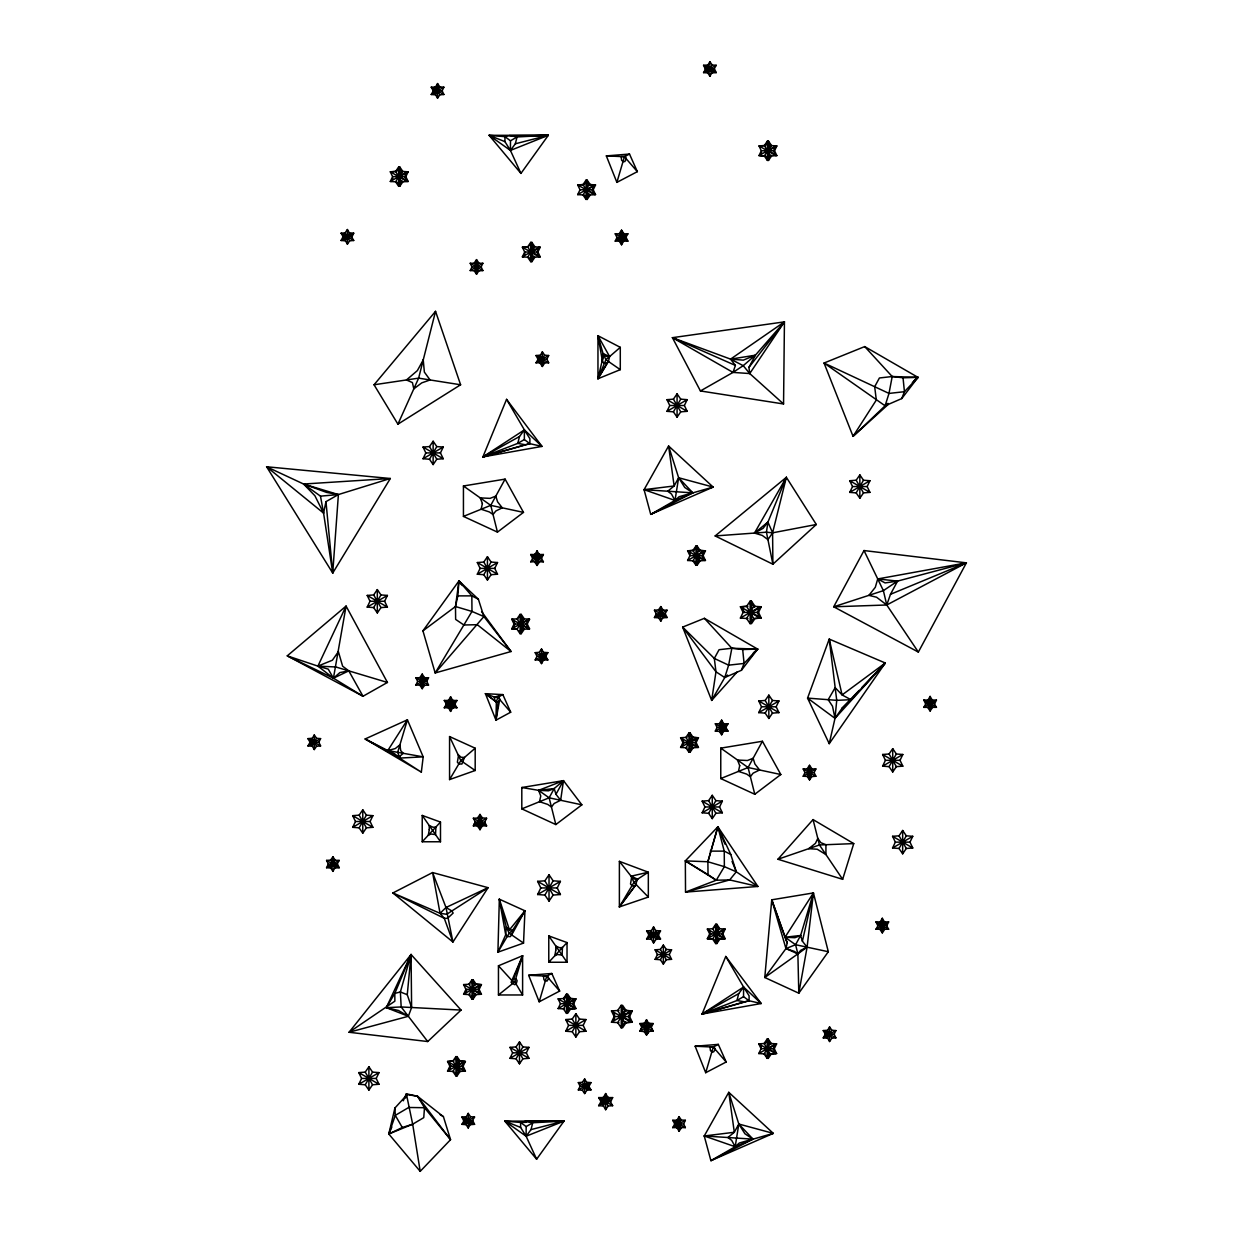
<?xml version="1.0" encoding="UTF-8"?>
<svg xmlns="http://www.w3.org/2000/svg" width="1233" height="1233" viewBox="0 0 1233 1233"><rect width="100%" height="100%" fill="white"/><g stroke="black" fill="none" stroke-linecap="round" stroke-linejoin="round"><path stroke-width="1.5" d="M515.332 143.799L548.3 135.322L517.043 136.955L515.332 143.799L510.431 150.426L504.929 141.641L504.929 136.663L509.599 135.599L548.3 135.322L510.431 150.426L489.131 135.322L504.929 136.663L510.477 140.793L510.431 150.426L520.942 173.421L548.3 135.322L489.131 135.322L520.942 173.421M519.494 436.528L482.889 456.919L517.768 443.387L519.494 436.528L524.395 429.901L529.882 438.686L529.882 443.68L482.889 456.919L524.395 429.901L541.996 446.408L529.882 443.68L524.349 439.549L524.395 429.901L506.563 399.353L482.889 456.919L541.996 446.408L506.563 399.353M531.022 1129.598L563.99 1121.121L532.733 1122.754L531.022 1129.598L526.121 1136.225L520.619 1127.44L520.619 1122.462L525.273 1121.398L563.99 1121.121L526.121 1136.225L504.806 1121.121L520.619 1122.462L526.167 1126.592L526.121 1136.225L536.632 1159.22L563.99 1121.121L504.806 1121.121L536.632 1159.22M738.69 993.644L702.086 1014.035L736.98 1000.502L738.69 993.644L743.591 987.016L749.094 995.802L749.094 1000.78L702.086 1014.035L743.591 987.016L761.193 1003.523L749.094 1000.78L743.545 996.649L743.591 987.016L725.759 956.454L702.086 1014.035L761.193 1003.523L725.759 956.454M783.556 403.977L784.435 321.859L672.432 337.672L700.421 390.953L783.556 403.977L749.726 373.553L743.222 365.662L730.568 359.127L672.432 337.672L733.003 372.412L749.726 373.553L784.435 321.859L730.568 359.127L735.392 365.43L733.003 372.412L700.421 390.953M499.689 699.481L495.974 720.18L496.36 702.101L497.778 697.277L502.833 694.595L510.693 712.212L495.974 720.18L485.432 693.686L502.833 694.595L494.479 697.123L485.432 693.686L496.36 702.101L498.147 702.163L499.904 699.358L498.594 696.845L494.479 697.123L494.972 700.853L496.36 702.101M499.334 899.181L497.916 952.184L523.532 943.091L524.95 910.802L499.334 899.181L505.715 934.799L507.195 936.51L510.246 936.648L511.68 934.922L524.95 910.802L509.445 929.867L506.285 927.031L499.334 899.181L509.445 929.867L512.836 930.006L524.95 910.802M332.725 573.052L338.397 494.556L390.337 478.496L332.725 573.052L266.605 466.768L390.337 478.496L303.595 484.03L266.605 466.768L323.585 513.128L332.725 573.052L325.974 501.646L338.397 494.556L303.595 484.03L314.908 495.758L323.585 513.128L325.974 501.646M481.594 611.63L511.048 651.517L477.294 624.699L463.87 624.992L455.64 619.398L455.486 606.528L457.844 595.878L458.953 580.943L478.389 599.238L483.891 616.562L511.048 651.517L435.172 672.971L422.934 630.834L458.953 580.943L471.838 595.878L478.389 599.238M608.439 361.485L607.006 363.211L603.954 363.072L602.475 361.361L603.045 353.594L597.959 335.715L620.291 347.336L620.291 369.653L597.959 378.747L597.959 335.715L609.595 356.568L608.439 361.485L597.959 378.747L603.584 354.765M787.209 942.891L771.75 899.813L764.784 977.507L798.814 993.197L828.314 951.722L813.426 892.923L771.75 899.813L785.96 948.593L797.874 953.88L807.091 947.175L813.426 892.923L785.036 937.234L787.209 942.891L785.96 948.593L764.784 977.507L797.874 953.88L800.633 950.366L807.091 947.175L802.39 941.18L800.618 935.477L813.426 892.923L802.39 941.18M411.606 1007.5L407.26 994.707L411.067 954.512L461.05 1010.074L427.728 1041.546L349.062 1032.268L411.067 954.512L411.606 1007.5L408.339 1016.285L349.062 1032.268L394.868 1001.165L394.807 993.397L411.067 954.512L400.371 991.964L401.172 1006.96L427.728 1041.546M421.347 772.151L423.181 756.862L407.414 719.81L365.153 738.968L421.347 772.151L387.809 750.558L365.153 738.968L399.893 758.064L423.181 756.862L387.809 750.558L407.414 719.81L397.642 752.392L399.893 758.064L400.355 755.767L403.268 753.378L400.725 750.635L399.893 744.855L395.284 748.554L387.809 750.558L394.622 753.81L399.893 758.064M495.974 720.18L498.147 702.163M422.934 630.834L455.486 606.528L458.953 580.943L462.344 585.552M560.645 800.279L555.96 794.283L563.481 780.643L554.187 788.565L538.59 790.338L540.763 795.979L539.515 801.697L547.745 804.409L551.428 806.968L554.187 803.454L560.645 800.279L563.481 780.643L521.806 787.517L521.806 808.863L555.836 824.569L581.868 804.825L563.481 780.643L538.59 790.338L521.806 787.517M786.361 477.31L767.943 522.083L766.433 532.194L772.891 564.205L816.308 524.503L786.361 477.31L715.155 535.939L772.891 564.205L772.598 532.826L786.361 477.31L754.488 533.072L762.302 535.43L767.943 539.653L772.598 532.826L816.308 524.503M458.491 755.613L457.366 762.21L458.846 763.921L461.897 764.059L464.502 757.432L461.111 757.278L457.936 754.457M631.62 877.357L630.51 883.969L631.99 885.679L635.041 885.803L637.631 879.175L648.327 872.209L648.327 897.069L619.382 906.918L619.382 861.343L648.327 872.209L631.08 876.201L619.382 861.343M807.091 947.175L798.814 993.197L797.874 953.88L795.578 944.709L785.036 937.234L771.75 899.813M704.367 618.319L731.847 648.25L728.641 665.157L724.742 677.534L711.657 700.406L682.65 627.104L704.367 618.319L757.648 649.113L741.403 670.305L724.742 677.534L715.972 671.785L682.65 627.104L714.323 658.453L728.641 665.157L744.085 663.446L757.648 649.113L731.847 648.25L719.055 649.714L714.323 658.453L715.972 671.785L711.657 700.406L737.211 671.908M864.718 346.581L892.199 376.527L888.993 393.419L885.094 405.796L853.051 436.343L824.045 363.026L864.718 346.581L917.999 377.375L901.755 398.567L885.094 405.796L824.045 363.026L888.993 393.419L904.436 391.709L917.999 377.375L892.199 376.527L879.406 377.976L874.675 386.73L876.324 400.047L853.051 436.343L888.361 404.301M333.434 678.196L346.072 606.081L287.258 655.848L362.995 696.26L387.439 682.45L346.072 606.081L317.898 666.128L333.434 678.196L362.995 696.26L348.785 670.86L342.62 666.19L338.397 651.671L332.386 660.225L317.898 666.128L287.258 655.848L333.434 678.196L348.785 670.86L339.892 672.586L333.434 678.196L328.225 669.118L317.898 666.128L335.823 666.976L387.439 682.45M716.265 880.223L685.332 860.881L707.881 861.759L717.868 826.804L724.233 851.124L724.372 866.66L716.265 880.223L708.035 874.644L707.881 861.759L717.868 826.804L757.91 886.465L685.533 892.091L685.332 860.881L717.868 826.804L730.784 854.484L736.301 871.793L757.91 886.465L729.689 879.93L716.265 880.223L685.533 892.091L729.689 879.93L736.301 871.793L732.048 861.42M829.223 743.684L835.003 718.346L836.729 700.344L829.223 639.079L885.294 663L829.223 743.684L807.569 698.109L829.223 639.079L842.093 694.934L850.94 699.697L885.294 663L842.093 694.934L835.173 687.644L828.191 699.697L832.506 706.201L835.003 718.346L885.294 663L861.728 687.675M403.283 1100.792L406.335 1093.81L417.509 1096.245L424.491 1107.712L423.751 1117.637L412.685 1124.203L388.796 1134.006L394.914 1108.02L407.167 1094.58L417.509 1096.245L443.418 1116.666L450.554 1139.677L420.206 1171.35L388.796 1134.006L395.284 1115.372L394.914 1108.02M511.68 934.922L512.836 930.006L509.167 933.181L497.916 952.184L505.715 934.799L506.285 927.031L509.167 933.181L523.532 943.091M435.542 311.317L418.634 378.146L397.92 424.167L374.046 384.773L435.542 311.317L460.603 384.773L397.92 424.167M498.456 965.793L512.096 980.728L513.606 978.802L516.149 978.894L517.105 980.728L516.149 984.134L514.623 984.689L511.079 982.377L522.607 955.714L514.778 981.838L498.456 994.969L498.456 965.793L522.607 955.714L522.607 994.969L498.456 994.969M616.885 182.376L624.437 156.714L629.493 154.048L637.353 171.649L616.885 182.376L606.343 155.897L629.493 154.048M539.191 1001.797L546.743 976.135L551.798 973.469L559.659 991.07L539.191 1001.797L528.649 975.303L551.798 973.469M705.708 1072.71L713.26 1047.064L718.3 1044.382L726.175 1061.998L705.708 1072.71L695.15 1046.231L718.3 1044.382M842.648 879.329L853.745 843.603L813.056 819.591L777.931 859.247L842.648 879.329L819.452 844.975L813.056 819.591M864.009 550.55L883.383 590.638L886.758 604.987L876.571 597.234L868.895 595.354L875.307 587.293L877.726 578.94L897.578 581.097L883.383 590.638L833.708 606.79L886.758 604.987L966.395 562.849L897.578 581.097L890.473 594.306L886.758 604.987L918.354 652.072L966.395 562.849L864.009 550.55L833.708 606.79L918.354 652.072M513.606 978.802L522.607 955.714M741.403 670.305L744.085 663.446L742.682 649.529L731.847 648.25M901.755 398.567L904.436 391.709L903.034 377.791L892.199 376.527M406.335 1093.81L412.685 1124.203L402.282 1127.486L388.796 1134.006L391.847 1127.008M407.26 994.707L400.371 991.964L394.807 993.397L386.299 1007.654L398.506 1010.505L408.339 1016.285L386.299 1007.654L411.067 954.512M388.796 1134.006L390.383 1130.569M405.565 1098.017L407.167 1094.58M342.82 236.844L351.975 236.844L353.732 233.191L349.694 232.867L345.117 240.805L341.079 240.497L345.117 232.867L347.398 229.523L353.732 240.497L349.694 240.805L347.398 244.149L341.079 233.191L345.117 232.867L349.694 240.805M431.226 94.509L437.561 83.551L439.842 86.88L443.88 87.204L442.138 90.857L443.88 94.509L439.842 94.818L437.561 98.162L431.226 87.204L439.842 86.88L435.264 94.818L431.226 94.509L443.88 87.204M395.654 171.387L401.711 181.883L408.138 181.482L405.827 176.643L408.138 171.803L401.711 171.387L395.654 181.883L398.691 186.322L402.251 180.958L402.79 181.883L399.769 186.322L396.733 181.883L390.306 181.482L392.618 176.643L390.306 171.803L395.654 171.387L398.691 166.964L402.251 172.312M391.385 181.482L392.926 178.246M470.22 270.582L471.977 266.929L470.22 263.276L482.874 263.276L481.132 266.929L482.874 270.582L478.836 270.89L470.22 270.582L482.874 263.276M423.042 458.738L425.832 452.912L423.042 447.07L429.485 446.577L433.137 441.244L436.79 446.577L443.233 447.07L440.443 452.912L443.233 458.738L436.79 459.231L433.137 464.579L429.485 459.231L423.042 458.738L443.233 447.07M534.875 257.265L531.839 261.704L528.803 257.265L522.376 256.865L524.688 252.025L522.376 247.186L527.724 246.77L530.76 242.346L534.336 247.694L531.839 252.025L540.224 256.865L537.896 252.025L540.224 247.186L533.797 246.77L527.724 257.265L530.76 261.704L534.336 256.341M523.455 256.865L524.996 253.628M367.218 607.098L370.008 601.257L367.218 595.431L373.661 594.938L377.313 589.605L380.966 594.938L387.409 595.431L384.619 601.257L387.409 607.098L380.966 607.592L377.313 612.924L373.661 607.592L367.218 607.098L387.409 595.431M316.557 738.305L311.98 746.227L307.942 745.919L314.276 734.96L316.557 738.305L320.595 738.613L318.854 742.266L320.595 745.919L316.557 746.227L314.276 749.572L307.942 738.613L311.98 738.305L316.557 746.227M577.691 184.95L594.46 194.614L592.148 189.774L594.46 184.95L589.112 184.534L583.039 195.03L586.076 199.453L589.651 194.105L590.191 195.03L587.155 199.453L584.118 195.03L577.691 194.614L580.019 189.774L577.691 184.95L583.039 184.534L586.076 180.11L589.651 185.459L590.191 184.534L587.155 180.11L584.118 184.534L578.77 184.95M583.039 184.534L589.112 195.03L595.539 194.614L593.212 189.774L595.539 184.95L590.191 184.534M536.016 362.826L542.35 351.867L544.632 355.196L548.67 355.52L546.928 359.173L548.67 362.826L536.016 362.826L548.67 355.52M615.236 241.129L616.978 237.476L615.236 233.823L627.89 233.823L621.555 244.781L616.978 237.476L626.148 237.476L627.89 241.129L615.236 241.129L627.89 233.823M712.196 64.995L707.603 72.917L703.565 72.608L709.9 61.65L712.196 64.995L716.234 65.303L709.9 76.261L705.322 68.956L703.565 65.303L707.603 64.995L712.196 72.917L716.234 72.608L714.477 68.956L705.322 68.956M326.575 867.724L328.317 864.071L326.575 860.418L330.614 860.11L339.229 860.418L332.91 871.377L328.317 864.071L337.488 864.071L339.229 867.724L335.191 868.032L330.614 860.11L332.91 856.765L335.191 860.11L330.614 868.032L326.575 867.724L339.229 860.418M415.891 685.039L417.633 681.387L415.891 677.734L428.545 677.734L426.803 681.387L428.545 685.039L424.506 685.348L415.891 685.039L428.545 677.734M352.684 827.328L355.474 821.502L352.684 815.66L359.127 815.167L362.779 809.834L366.432 815.167L372.89 815.66L370.1 821.502L372.89 827.328L366.432 827.821L362.779 833.154L359.127 827.821L352.684 827.328L372.89 815.66M477.325 574.208L480.115 568.382L477.325 562.541L483.783 562.048L487.436 556.715L491.088 562.048L497.531 562.541L494.741 568.382L497.531 574.208L491.088 574.701L487.436 580.049L483.783 574.701L477.325 574.208L497.531 562.541M444.281 707.773L450.615 696.815L456.95 707.773L444.281 707.773L456.95 700.467L444.281 700.467L450.615 711.426L456.95 700.467M530.729 561.816L537.064 550.858L543.399 561.816L530.729 561.816L543.399 554.511L530.729 554.511L532.486 558.164L541.641 558.164L543.399 554.511M523.686 628.352L520.11 633.716L517.074 629.292L511.726 628.876L514.038 624.037L511.726 619.197L518.153 618.781M527.246 624.037L529.574 619.197L523.146 618.781L520.11 614.358L517.074 618.781L523.146 629.292L529.574 628.876L527.246 624.037L521.189 624.037L524.225 629.292L521.189 633.716L519.17 630.757M765.446 156.036L768.483 160.46L771.504 156.036L770.964 155.096L767.404 160.46L764.368 156.036L759.019 155.62L761.331 150.78L759.019 145.941L764.368 145.525L767.404 141.101L770.964 146.465M761.64 152.399L760.098 155.62L763.659 155.897M764.368 145.525L770.425 156.036L776.852 155.62L774.54 150.78L776.852 145.941L770.425 145.525L764.368 156.036M535.199 659.948L536.956 656.295L535.199 652.642L539.237 652.334L541.534 648.99L547.853 659.948L535.199 659.948L547.853 652.642L543.815 652.334L539.237 660.256L541.534 663.601L547.853 652.642M666.976 411.329L669.766 405.503L666.976 399.662L673.418 399.168L677.071 393.836L680.739 399.168L687.182 399.662L684.392 405.503L687.182 411.329L680.739 411.822L677.071 417.155L673.418 411.822L666.976 411.329L687.182 399.662M475.244 822.057L473.41 825.879L486.634 825.879L484.754 822.072L486.634 818.25L482.35 817.926L477.572 826.218L480.022 829.701M358.803 1084.269L361.593 1078.443L358.803 1072.602L365.245 1072.109L368.898 1066.776L372.551 1072.109L379.009 1072.602L376.204 1078.443L379.009 1084.269L372.551 1084.763L368.898 1090.095L365.245 1084.763L358.803 1084.269L379.009 1072.602M470.035 994.677L463.608 994.26L465.92 989.421L463.608 984.581L470.035 984.165M464.687 994.26L466.999 989.421M654.446 617.533L656.203 613.88L654.446 610.227L658.484 609.919L667.099 610.227L660.78 621.201L656.203 613.88L665.358 613.88L667.099 617.533L663.061 617.856L658.484 609.919L660.78 606.574L663.061 609.919L658.484 617.856L654.446 617.533L667.099 610.227M471.037 982.686L473.056 979.742L476.092 984.165L481.44 984.581L479.128 989.421L481.44 994.26L475.013 994.677L468.956 984.165L471.992 979.742L475.013 984.165L480.361 984.581L478.05 989.421L480.361 994.26L463.608 984.581M687.613 550.797L704.367 560.476L702.055 555.636L704.367 550.797L699.019 550.396L692.961 560.892L695.998 565.315L699.019 560.892L705.446 560.476L703.134 555.636L705.446 550.797L697.077 555.636L700.097 560.892L697.077 565.315L694.04 560.892L687.613 560.476L689.925 555.636L687.613 550.797L692.961 550.396L695.998 545.957L699.558 551.321L700.097 550.396L697.077 545.957L694.04 550.396L688.692 550.797L690.233 554.033M453.991 1071.508L447.564 1071.092L449.875 1066.252L447.564 1061.428L452.912 1061.012L455.948 1056.589L459.524 1061.937M448.642 1071.092L450.954 1066.252L448.642 1061.428L453.991 1061.012M537.634 894.526L540.778 887.945L537.634 881.364L544.894 880.809L549.024 874.783L553.139 880.809L560.414 881.364L557.27 887.945L560.414 894.526L553.139 895.081L549.024 901.092L544.894 895.081L537.634 894.526L560.414 881.364M459.524 1070.583L455.948 1075.931L452.912 1071.508L458.984 1061.012L464.332 1061.428L462.005 1066.252L464.332 1071.092L447.564 1061.428M452.912 1061.012L458.984 1071.508L465.411 1071.092L463.084 1066.252L465.411 1061.428L460.063 1061.012L457.027 1056.589L455.008 1059.532M470.528 1116.713L465.951 1124.65L461.913 1124.342L468.232 1113.368L470.528 1116.713L474.566 1117.036L468.232 1127.995L463.654 1120.689L461.913 1117.036L465.951 1116.713L470.528 1124.65L474.566 1124.342L472.809 1120.689L463.654 1120.689M509.984 1058.33L512.604 1052.843L509.984 1047.372L516.041 1046.894L519.478 1041.885L522.915 1046.894L528.972 1047.372L526.352 1052.843L528.972 1058.33L522.915 1058.793L519.478 1063.817L516.041 1058.793L509.984 1058.33L528.972 1047.372M747.892 618.55L740.386 618.057L743.098 612.416L740.386 606.759L746.643 606.282L750.173 601.103L754.349 607.36L754.981 606.282L751.436 601.103L749.664 603.692M687.028 747.845L680.601 747.429L682.928 742.59L680.601 737.75L687.028 737.334M681.679 747.429L684.007 742.59L681.679 737.75M564.56 1008.979L558.133 1008.563L560.445 1003.724L558.133 998.884L564.56 998.468L566.579 995.524M688.045 735.87L690.064 732.911L693.1 737.334L698.448 737.75L696.136 742.59L698.448 747.429L692.021 747.845L685.964 737.334L688.985 732.911L692.021 737.334L697.369 737.75L695.058 742.59L697.369 747.429L680.601 737.75M751.436 601.103L751.436 623.713L754.981 618.55L761.223 618.057L758.526 612.416L761.223 606.759L753.717 606.282L746.643 618.55L750.173 623.713L753.717 618.55L759.975 618.057L757.262 612.416L759.975 606.759L740.386 618.057M574.902 998.884L572.574 1003.724L574.902 1008.563L569.538 1008.979L566.517 1013.403L563.481 1008.979L569.538 998.468L574.902 998.884L558.133 1008.563M573.653 1003.724L575.965 998.884L570.617 998.468L567.596 994.045L567.596 1013.403L570.617 1008.979L575.965 1008.563L573.653 1003.724L560.445 1003.724M565.762 1031.22L568.552 1025.378L565.762 1019.552L572.22 1019.059L575.873 1013.726L579.525 1019.059L585.968 1019.552L583.178 1025.378L585.968 1031.22L579.525 1031.713L575.873 1037.045L572.22 1031.713L565.762 1031.22L585.968 1019.552M715.325 731.107L717.067 727.455L715.325 723.802L727.979 723.802L721.644 734.776L719.363 731.431L715.325 731.107L727.979 723.802M849.737 492.383L852.527 486.557L849.737 480.731L856.18 480.223L859.848 474.89L863.501 480.223L869.943 480.731L867.153 486.557L869.943 492.383L863.501 492.892L859.848 498.224L856.18 492.892L849.737 492.383L869.943 480.731M702.147 812.794L704.952 806.968L702.147 801.142L708.605 800.633L712.258 795.3L715.911 800.633L722.353 801.142L719.563 806.968L722.353 812.794L715.911 813.302L712.258 818.635L708.605 813.302L702.147 812.794L722.353 801.142M646.616 938.976L653.567 926.908L660.534 938.976L656.095 939.315L653.567 942.983L646.616 930.93L651.055 930.591L656.095 939.315L660.534 930.93L656.095 930.591L651.055 939.315L646.616 938.976L660.534 930.93M758.742 712.628L761.532 706.786L758.742 700.961L765.184 700.467L768.837 695.119L772.49 700.467L778.948 700.961L776.158 706.786L778.948 712.628L772.49 713.121L768.837 718.454L765.184 713.121L758.742 712.628L778.948 700.961M578.323 1089.91L580.08 1086.258L578.323 1082.605L582.361 1082.297L584.658 1078.952L590.977 1089.91L586.939 1090.234L584.658 1093.563L582.361 1090.234L578.323 1089.91L590.977 1082.605L586.939 1082.297L582.361 1090.234M618.966 1022.696L611.46 1022.219L614.173 1016.562L611.46 1010.921L618.966 1010.428M612.724 1022.219L614.758 1017.98M582.361 1082.297L586.939 1090.234L590.977 1082.605M655.108 959.336L657.389 954.573L655.108 949.826L660.364 949.425L663.339 945.079L666.313 949.425L671.569 949.826L669.303 954.573L671.569 959.336L666.313 959.736L663.339 964.083L660.364 959.736L655.108 959.336L671.569 949.826M626.056 1022.696L632.298 1022.219L622.511 1016.562L622.511 1005.265L626.056 1010.428L625.424 1011.522L624.792 1010.428L631.049 1010.921L628.337 1016.562L631.049 1022.219L624.792 1022.696L621.247 1027.875L617.718 1022.696L624.792 1010.428L621.247 1005.265L617.718 1010.428L624.792 1022.696L625.424 1021.618L626.056 1022.696L622.511 1027.875L622.511 1018.458M632.298 1022.219L629.601 1016.562L632.298 1010.921L626.056 1010.428M608.193 1097.247L603.122 1106.016L598.652 1105.677L605.665 1093.548L612.662 1105.677L608.193 1106.016L605.665 1109.715L598.652 1097.586L612.662 1097.586L610.736 1101.639L600.594 1101.639M644.165 1031.528L639.881 1031.204L646.554 1019.737L653.166 1031.189L644.104 1031.528L648.882 1023.236L653.166 1023.56L651.271 1027.382L653.105 1031.204L639.881 1023.56L644.165 1023.236M639.942 1031.189L641.761 1027.382L639.881 1023.56M719.286 938.236L715.726 943.599L712.689 939.161L707.341 938.76L709.653 933.92L707.341 929.081L713.768 928.665M709.191 930.684L710.732 933.92L708.42 938.76L713.768 939.161L716.805 943.599L719.825 939.161L725.174 938.76L722.862 933.92L725.174 929.081L718.747 928.665L715.726 924.241L712.689 928.665L718.747 939.161L724.095 938.76L721.783 933.92L724.095 929.081L707.341 938.76M803.207 776.251L804.964 772.598L803.207 768.945L815.876 768.945L814.119 772.598L815.876 776.251L811.838 776.574L803.207 776.251L815.876 768.945M672.709 1127.609L679.044 1116.651L681.325 1119.98L685.363 1120.304L683.621 1123.957L685.363 1127.609L672.709 1127.609L685.363 1120.304M882.628 766.155L885.417 760.314L882.628 754.488L889.07 753.995L892.723 748.662L896.376 753.995L902.818 754.488L900.028 760.314L902.818 766.155L896.376 766.649L892.723 771.981L889.07 766.649L882.628 766.155L902.818 754.488M923.794 707.357L930.114 696.398L936.448 707.357L923.794 707.357L936.448 700.051L923.794 700.051L925.536 703.704L934.691 703.704L936.448 700.051M765.2 1053.968L758.773 1053.552L761.085 1048.713L758.773 1043.873L765.2 1043.457M766.217 1055.448L768.236 1058.392L771.272 1053.968L776.62 1053.552L774.293 1048.713L776.62 1043.873L770.193 1043.457L767.157 1039.034L764.121 1043.457L770.193 1053.968L775.542 1053.552L773.214 1048.713L775.542 1043.873L758.773 1053.552M892.569 847.98L895.358 842.139L892.569 836.313L899.011 835.82L902.664 830.472L906.317 835.82L912.759 836.313L909.969 842.139L912.759 847.98L906.317 848.474L902.664 853.806L899.011 848.474L892.569 847.98L912.759 836.313M831.859 1030.264L827.281 1038.201L823.243 1037.878L829.578 1026.919L831.859 1030.264L835.897 1030.572L834.155 1034.225L835.897 1037.878L831.859 1038.201L829.578 1041.531L823.243 1030.572L827.281 1030.264L831.859 1038.201M875.969 929.22L882.304 918.261L888.639 929.22L875.969 929.22L888.639 921.914L875.969 921.914L877.726 925.567L886.881 925.567L888.639 921.914M748.924 367.388L755.367 355.212L784.435 321.859L748.924 367.388L749.726 373.553M463.438 516.411L490.749 505.36L505.098 479.113L523.486 512.373L497.454 532.117L463.438 516.411L463.438 485.987L505.098 479.113M521.806 808.863L549.132 797.813L554.187 788.565L555.96 794.283M720.766 778.562L748.077 767.512L762.426 741.264L780.813 774.524L754.781 794.268L720.766 778.562L720.766 748.138L762.426 741.264M797.874 953.88L794.175 951.321L785.96 948.593L795.578 944.709L800.618 935.477L785.036 937.234L794.9 937.712L800.618 935.477M644.073 489.671L668.594 446.007L713.152 487.081L650.731 514.377L644.073 489.671L674.143 485.972L678.643 477.741L668.594 446.007L674.143 485.972L667.747 491.227L671.507 494.048L674.99 500.428L692.838 492.861L713.152 487.081L678.643 477.741L674.99 500.428L650.731 514.377L692.838 492.861L678.643 477.741L684.747 487.467L692.838 492.861L644.073 489.671L674.99 500.428L679.09 496.745L692.514 492.846M704.243 1135.978L728.765 1092.315L773.322 1133.374L710.902 1160.669L704.243 1135.978L734.313 1132.264L738.814 1124.034L728.765 1092.315L734.313 1132.264L727.917 1137.52L731.678 1140.34L735.176 1146.721L753.009 1139.153L773.322 1133.374L738.814 1124.034L735.176 1146.721L710.902 1160.669L753.009 1139.153L738.814 1124.034L744.917 1133.759L753.009 1139.153L704.243 1135.978L735.176 1146.721L739.261 1143.037L752.685 1139.138M408.138 181.482L399.769 176.643L402.79 171.387L399.769 166.964L396.733 171.387L391.385 171.803M429.485 459.231L436.79 446.577M373.661 607.592L380.966 594.938M540.054 363.134L536.016 355.52L540.054 355.196L544.632 363.134L542.35 366.478L540.054 363.134L544.632 355.196M619.274 241.437L623.852 233.515L621.555 230.17L619.274 233.515L623.852 241.437M424.506 677.426L419.929 685.348L422.225 688.692L424.506 685.348L419.929 677.426L422.225 674.081L426.803 681.387L417.633 681.387M483.783 574.701L491.088 562.048M359.127 827.821L366.432 815.167M776.852 155.62L768.483 150.78L771.504 145.525L768.483 141.101L765.446 145.525L760.098 145.941M448.319 708.081L452.896 700.159M539.36 554.203L534.768 562.125L537.064 565.469L539.36 562.125L534.768 554.203M517.074 629.292L523.146 618.781L523.686 619.721M529.574 628.876L521.189 624.037L524.225 618.781L521.189 614.358L519.17 617.301M673.418 411.822L680.739 399.168M477.572 826.218L473.349 818.25L482.411 817.926L479.961 814.427L479.961 829.701L484.816 822.057L475.183 822.072L473.349 825.894L486.573 818.25M365.245 1084.763L372.551 1072.109M699.558 559.967L699.019 560.892L692.961 550.396M475.553 993.736L471.992 999.1L468.956 994.677L475.013 984.165L475.553 985.105M544.894 895.081L553.139 880.809M460.063 1061.012L457.027 1066.252L460.063 1071.508L457.027 1075.931L455.008 1072.987M693.1 737.334L690.064 742.59L693.1 747.845L690.064 752.269L688.045 749.325M692.561 746.905L688.985 752.269L685.964 747.845L692.021 737.334L692.561 738.274M516.041 1058.793L522.915 1046.894M856.18 492.892L863.501 480.223M723.941 723.494L719.363 731.431L727.979 731.107L721.644 720.149L719.363 723.494L723.941 731.431M568.428 1002.29L570.617 998.468M572.22 1031.713L579.525 1019.059M765.184 713.121L772.49 700.467M708.605 813.302L715.911 800.633M624.699 1012.786L622.511 1016.562L632.298 1010.921M660.364 959.736L666.313 949.425M712.689 939.161L718.747 928.665L719.286 929.59M725.174 938.76L716.805 933.92L718.454 931.038M676.747 1127.918L681.325 1119.98L672.709 1120.304L679.044 1131.262L681.325 1127.918L676.747 1119.98M889.07 766.649L896.376 753.995M932.41 699.743L927.832 707.68L930.114 711.009L932.41 707.68L927.832 699.743M899.011 848.474L906.317 835.82M884.6 921.606L880.008 929.528L882.304 932.872L884.6 929.528L880.008 921.606M607.006 363.211L597.959 378.747L605.927 359.743L620.291 347.336M449.567 779.595L460.818 760.607L475.183 748.2L449.567 736.563L449.567 779.595L475.183 770.502L475.183 748.2M636.475 884.092L619.382 906.918L633.962 882.35L637.631 879.175L631.08 876.201L633.962 882.35L648.327 897.069M476.554 259.624L474.258 262.953L478.836 270.89L476.554 274.235L474.258 270.89L478.836 262.953L476.554 259.624L476.554 274.235M529.82 245.29L531.839 242.346L534.875 246.77M480.022 814.427L477.572 817.926L482.35 826.218M471.037 996.141L473.056 999.1L476.092 994.677M570.078 999.408L566.517 994.045L563.481 998.468L569.538 1008.979L570.078 1008.039L570.617 1008.979M809.542 765.292L807.245 768.637L811.838 776.574L809.542 779.903L807.245 776.574L811.838 768.637L809.542 765.292L809.542 779.903M714.77 927.185L716.805 924.241L719.825 928.665M641.699 1027.382L651.271 1027.382L648.882 1023.236L644.104 1023.236L648.882 1031.528L646.493 1035.026L644.104 1031.528M648.943 1031.528L646.554 1035.011L646.493 1019.753M766.217 1041.977L768.236 1039.034L771.272 1043.457M770.733 1044.397L770.193 1043.457L764.121 1053.968L767.157 1058.392L770.193 1053.968M842.093 708.235L835.003 718.346L807.569 698.109L836.729 700.344L850.94 699.697L842.093 708.235L859.108 690.418M619.382 906.918L635.041 885.803M767.943 522.083L763.088 528.356L754.488 533.072L767.943 522.083L772.598 532.826L766.433 532.194L715.155 535.939M748.708 659.085L757.648 649.113L742.682 649.529M422.225 841.769L440.489 822.072L422.225 815.429L422.225 841.769L440.489 841.769L440.489 822.072M548.777 962.249L567.026 942.567L548.777 935.909L548.777 962.249L567.026 962.249L567.026 942.567M440.058 913.314L445.992 907.503L488.083 887.683L432.583 872.563L392.895 892.954L452.943 942.027L488.083 887.683L446.7 914.285L440.058 913.314L392.895 892.954L444.281 918.308L447.594 918.308L453.143 913.083L451.894 910.94L445.992 907.503L432.583 872.563L440.058 913.314L444.281 918.308L452.943 942.027L445.992 907.503M912.358 382.507L917.999 377.375L903.034 377.791M755.367 355.212L743.283 360.144L730.568 359.127L755.367 355.212L743.222 365.662L733.003 372.412M885.094 405.796L887.945 403.33M913.715 381.089L917.999 377.375M724.742 677.534L727.593 675.067M753.363 652.827L757.648 649.113M510.477 140.793L517.043 136.955L509.599 135.599M524.349 439.549L517.768 443.387L525.227 444.728L529.882 443.68M743.545 996.649L736.98 1000.502L744.424 1001.843L749.094 1000.78M526.167 1126.592L532.733 1122.754L525.273 1121.398M390.306 181.482L407.06 171.803L404.748 176.643L407.06 181.482L390.306 171.803M399.769 176.643L408.138 171.803M341.079 240.497L353.732 233.191M703.565 72.608L716.234 65.303M577.691 194.614L594.46 184.95M595.539 184.95L587.155 189.774L595.539 194.614M522.376 256.865L539.145 247.186L536.817 252.025L539.145 256.865L522.376 247.186M531.839 252.025L540.224 247.186M759.019 155.62L775.773 145.941L773.461 150.78L775.773 155.62L759.019 145.941M768.483 150.78L776.852 145.941M307.942 745.919L320.595 738.613M511.726 628.876L528.495 619.197L526.167 624.037L528.495 628.876L511.726 619.197M521.189 624.037L529.574 619.197M687.613 560.476L704.367 550.797M761.223 606.759L751.436 612.416L761.223 618.057M680.601 747.429L697.369 737.75M698.448 737.75L690.064 742.59L698.448 747.429M463.608 994.26L480.361 984.581M481.44 994.26L473.056 989.421L481.44 984.581M447.564 1071.092L464.332 1061.428M465.411 1061.428L457.027 1066.252L465.411 1071.092M575.965 998.884L567.596 1003.724L575.965 1008.563M716.805 933.92L725.174 929.081M611.46 1022.219L631.049 1010.921M461.913 1124.342L474.566 1117.036M639.881 1031.204L653.105 1023.56M598.652 1105.677L612.662 1097.586M776.62 1043.873L768.236 1048.713L776.62 1053.552M823.243 1037.878L835.897 1030.572M890.473 594.306L966.395 562.849L877.726 578.94L885.078 582.916L897.578 581.097M554.187 788.565L548.454 790.815L538.59 790.338L549.132 797.813L581.868 804.825M777.931 859.247L819.452 844.975L853.745 843.603M482.889 456.919L525.227 444.728M702.086 1014.035L744.424 1001.843M374.046 384.773L418.634 378.146L460.603 384.773M320.472 496.144L338.397 494.556L326.575 492.399L303.595 484.03L320.472 496.144L323.585 513.128M523.455 247.186L528.803 246.77M540.224 256.865L533.797 257.265L527.724 246.77M741.649 606.759L747.892 606.282M386.299 1007.654L401.172 1006.96L461.05 1010.074M518.137 136.246L548.3 135.322M520.619 1122.462L526.275 1122.292M554.557 1121.414L563.99 1121.121M432.983 90.857L442.138 90.857M761.331 150.78L774.54 150.78M392.618 176.643L405.827 176.643M580.019 189.774L593.212 189.774M524.688 252.025L537.896 252.025M471.977 266.929L481.132 266.929M537.758 359.173L546.928 359.173M669.766 405.503L684.392 405.503M425.832 452.912L440.443 452.912M852.527 486.557L867.153 486.557M689.925 555.636L703.134 555.636M480.115 568.382L494.741 568.382M457.844 595.878L471.838 595.878L471.977 611.429L435.172 672.971L483.891 616.562L471.977 611.429L455.486 606.528M370.008 601.257L384.619 601.257M743.098 612.416L758.526 612.416M514.038 624.037L520.11 624.037M536.956 656.295L546.111 656.295M446.038 704.12L455.193 704.12M761.532 706.786L776.158 706.786M717.067 727.455L720.118 727.455M721.644 727.455L726.222 727.455M309.683 742.266L318.854 742.266M682.928 742.59L696.136 742.59M885.417 760.314L900.028 760.314M804.964 772.598L814.119 772.598M704.952 806.968L719.563 806.968M355.474 821.502L370.1 821.502M895.358 842.139L909.969 842.139M710.239 851.124L724.233 851.124L730.784 854.484M540.778 887.945L557.27 887.945M709.653 933.92L722.862 933.92M648.543 934.953L658.607 934.953M657.389 954.573L669.303 954.573M465.92 989.421L479.128 989.421M614.173 1016.562L629.601 1016.562M568.552 1025.378L583.178 1025.378M825 1034.225L834.155 1034.225M761.085 1048.713L774.293 1048.713M512.604 1052.843L526.352 1052.843M449.875 1066.252L463.084 1066.252M361.593 1078.443L376.204 1078.443M580.08 1086.258L583.132 1086.258M584.658 1086.258L589.235 1086.258M674.466 1123.957L683.621 1123.957M606.343 155.897L624.437 156.714L637.353 171.649M494.479 697.123L497.778 697.277L510.693 712.212M637.631 879.175L634.24 879.021L631.08 876.201M528.649 975.303L546.743 976.135L559.659 991.07M695.15 1046.231L713.26 1047.064L726.175 1061.998M700.097 550.396L705.446 550.797M516.365 629.154L512.805 628.876L515.117 624.037L512.805 619.197M463.438 485.987L490.749 505.36L523.486 512.373M720.766 748.138L748.077 767.512L780.813 774.524M795.578 944.709L828.314 951.722M707.881 861.759L724.372 866.66L736.301 871.793M489.131 135.322L504.929 141.641M504.806 1121.121L520.619 1127.44M512.096 980.728L514.778 981.838L522.607 994.969M672.432 337.672L735.392 365.43M603.045 353.594L609.595 356.568L606.204 356.429L603.045 353.594L605.927 359.743L620.291 369.653M703.565 65.303L716.234 72.608M431.226 87.204L443.88 94.509M615.236 233.823L627.89 241.129M849.737 480.731L869.943 492.383M470.22 263.276L482.874 270.582M666.976 399.662L687.182 411.329M341.079 233.191L353.732 240.497M536.016 355.52L548.67 362.826M697.077 555.636L705.446 560.476M923.794 700.051L936.448 707.357M740.386 606.759L759.975 618.057M423.042 447.07L443.233 458.738M654.446 610.227L667.099 617.533M882.628 754.488L902.818 766.155M530.729 554.511L543.399 561.816M758.742 700.961L778.948 712.628M477.325 562.541L497.531 574.208M803.207 768.945L815.876 776.251M715.325 723.802L727.979 731.107M892.569 836.313L912.759 847.98M535.199 652.642L547.853 659.948M367.218 595.431L387.409 607.098M702.147 801.142L722.353 812.794M875.969 921.914L888.639 929.22M415.891 677.734L428.545 685.039M444.281 700.467L456.95 707.773M707.341 929.081L724.095 938.76M473.349 818.25L486.573 825.894M823.243 1030.572L835.897 1037.878M646.616 930.93L660.534 938.976M307.942 738.613L320.595 745.919M537.634 881.364L560.414 894.526M655.108 949.826L671.569 959.336M758.773 1043.873L775.542 1053.552M352.684 815.66L372.89 827.328M611.46 1010.921L631.049 1022.219M326.575 860.418L339.229 867.724M558.133 998.884L574.902 1008.563M565.762 1019.552L585.968 1031.22M672.709 1120.304L685.363 1127.609M578.323 1082.605L590.977 1089.91M598.652 1097.586L612.662 1105.677M509.984 1047.372L528.972 1058.33M461.913 1117.036L474.566 1124.342M358.803 1072.602L379.009 1084.269M685.332 860.881L708.035 874.644M440.196 1114.678L443.418 1116.666M475.183 770.502L460.818 760.607L449.567 736.563M485.432 693.686L494.972 700.853M417.509 1096.245L450.554 1139.677L424.491 1107.712L408.678 1107.481L395.284 1115.372L402.282 1127.486M458.953 580.943L461.127 584.041M548.777 935.909L567.026 962.249M422.225 815.429L440.489 841.769M856.18 480.223L863.501 492.892M623.852 233.515L626.148 237.476M889.07 753.995L896.376 766.649M673.418 399.168L680.739 411.822M899.011 835.82L906.317 848.474M746.643 606.282L753.717 618.55M435.264 86.88L439.842 94.818M765.184 700.467L772.49 713.121M708.605 800.633L715.911 813.302M429.485 446.577L436.79 459.231M539.237 652.334L543.815 660.256M483.783 562.048L491.088 574.701M660.364 949.425L666.313 959.736M448.319 700.159L452.896 708.081M544.894 880.809L553.139 895.081M373.661 594.938L380.966 607.592M572.22 1019.059L579.525 1031.713M603.122 1097.247L608.193 1106.016M516.041 1046.894L522.915 1058.793M359.127 815.167L366.432 827.821M365.245 1072.109L372.551 1084.763M742.328 608.177L744.347 612.416M759.852 1043.873L761.393 1047.094M612.724 1010.921L614.758 1015.16M717.868 826.804L724.958 844.112M748.077 767.512L754.781 794.268M490.749 505.36L497.454 532.117M549.132 797.813L555.836 824.569M597.959 335.715L602.475 361.361M412.685 1124.203L420.206 1171.35M930.114 696.398L930.114 711.009M902.664 830.472L902.664 853.806M892.723 748.662L892.723 771.981M882.304 918.261L882.304 932.872M859.848 474.89L859.848 498.224M829.578 1026.919L829.578 1041.531M768.837 695.119L768.837 718.454M768.483 141.101L768.483 160.46M768.236 1039.034L768.236 1058.392M767.404 141.101L767.404 160.46M767.157 1039.034L767.157 1058.392M750.173 601.103L750.173 623.713M721.644 720.149L721.644 734.776M716.805 924.241L716.805 943.599M715.726 924.241L715.726 943.599M712.258 795.3L712.258 818.635M709.9 61.65L709.9 76.261M697.077 545.957L697.077 565.315M695.998 545.957L695.998 565.315M690.064 732.911L690.064 752.269M688.985 732.911L688.985 752.269M679.044 1116.651L679.044 1131.262M677.071 393.836L677.071 417.155M663.339 945.079L663.339 964.083M660.78 606.574L660.78 621.201M653.567 926.908L653.567 942.983M621.555 230.17L621.555 244.781M621.247 1005.265L621.247 1027.875M605.665 1093.548L605.665 1109.715M587.155 180.11L587.155 199.453M586.076 180.11L586.076 199.453M584.658 1078.952L584.658 1093.563M575.873 1013.726L575.873 1037.045M566.517 994.045L566.517 1013.403M549.024 874.783L549.024 901.092M542.35 351.867L542.35 366.478M541.534 648.99L541.534 663.601M537.064 550.858L537.064 565.469M531.839 242.346L531.839 261.704M530.76 242.346L530.76 261.704M521.189 614.358L521.189 633.716M520.11 614.358L520.11 633.716M519.478 1041.885L519.478 1063.817M487.436 556.715L487.436 580.049M473.056 979.742L473.056 989.421M473.056 991.039L473.056 999.1M471.992 979.742L471.992 999.1M468.232 1113.368L468.232 1127.995M457.027 1056.589L457.027 1075.931M455.948 1056.589L455.948 1075.931M450.615 696.815L450.615 711.426M437.561 83.551L437.561 98.162M433.137 441.244L433.137 464.579M422.225 674.081L422.225 688.692M399.769 166.964L399.769 186.322M398.691 166.964L398.691 186.322M377.313 589.605L377.313 612.924M368.898 1066.776L368.898 1090.095M362.779 809.834L362.779 833.154M347.398 229.523L347.398 244.149M332.91 856.765L332.91 871.377M314.276 734.96L314.276 749.572M603.677 1101.161A1.665 1.665 0 0 1 604.108 1100.422M429.269 829.578L428.329 835.188L430.98 834.017L435.511 834.587L435.927 826.989L433.122 827.266L429.269 825.571L429.269 829.578M555.806 950.057L554.865 955.683L557.516 954.512L562.063 955.082L562.479 947.483L559.659 947.761L555.806 946.065L555.806 950.057M482.38 503.526L481.147 509.244L489.362 511.957L493.046 514.515L495.82 511.001L502.278 507.826L497.577 501.831L495.805 496.113L490.087 498.363L480.207 497.885L482.38 503.526M739.708 765.678L738.459 771.396L746.689 774.108L750.373 776.667L753.132 773.153L759.59 769.978L754.904 763.982L753.132 758.264L747.414 760.514L737.534 760.037L739.708 765.678M817.803 838.394L815.46 843.357L808.694 848.674L817.202 849.229L825.925 854.561L825.925 844.713L820.839 842.694L817.803 838.394M423.243 359.913L417.37 370.594L406.458 379.964L412.423 382.584L413.81 388.873L421.748 382.877L430.086 379.964L424.368 372.104L423.243 359.913M626.349 158.918L624.807 161.6L623.019 161.538L621.632 160.29L621.139 156.56L625.254 156.283L626.349 158.918M548.654 978.339L547.113 981.021L545.325 980.959L543.938 979.711L543.445 975.981L547.56 975.704L548.654 978.339M715.155 1049.268L713.63 1051.934L711.842 1051.888L710.455 1050.639L709.946 1046.909L714.077 1046.632L715.155 1049.268"/></g></svg>
